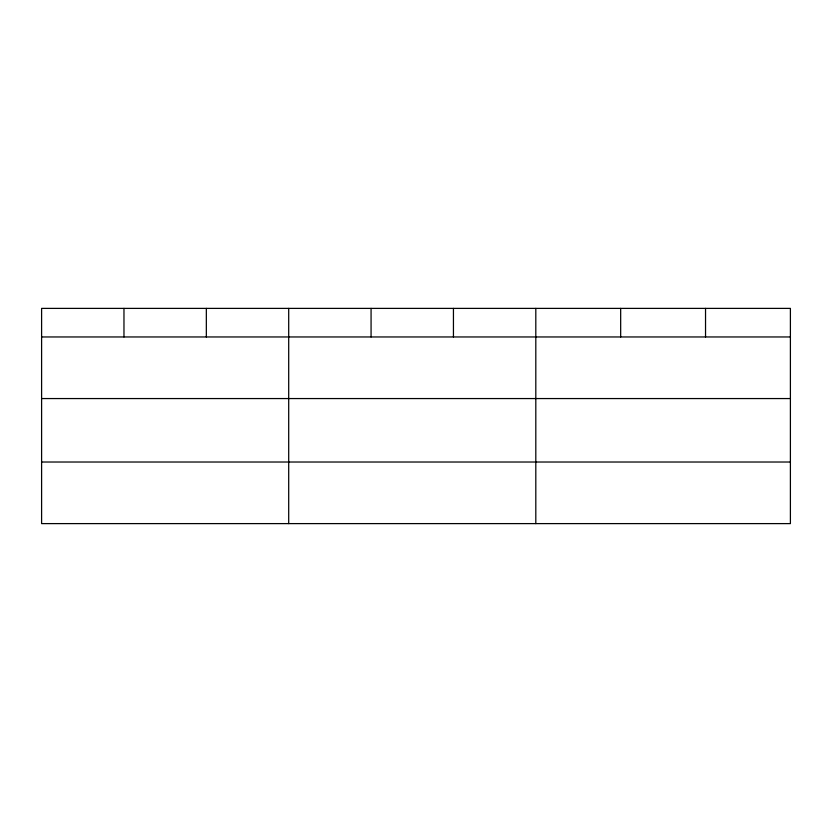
<?xml version="1.0" encoding="UTF-8"?>
<svg xmlns="http://www.w3.org/2000/svg" width="832" height="832" viewBox="0 0 832 832"><rect width="100%" height="100%" fill="white"/><g stroke="black" fill="none" stroke-linecap="round" stroke-linejoin="round"><path stroke-width="1.25" d="M790.4 398.559L790.4 308.391L41.6 308.391L41.6 523.609L790.4 523.609L790.4 398.559L41.6 398.559M41.6 336.96L790.4 336.96M41.6 462.02L790.4 462.02M705.536 308.391L705.536 336.96M620.672 308.391L620.672 336.96M535.808 308.391L535.808 523.609M453.44 308.391L453.44 336.96M371.072 308.391L371.072 336.96M288.704 308.391L288.704 523.609M206.336 308.391L206.336 336.96M123.968 308.391L123.968 336.96"/></g></svg>
